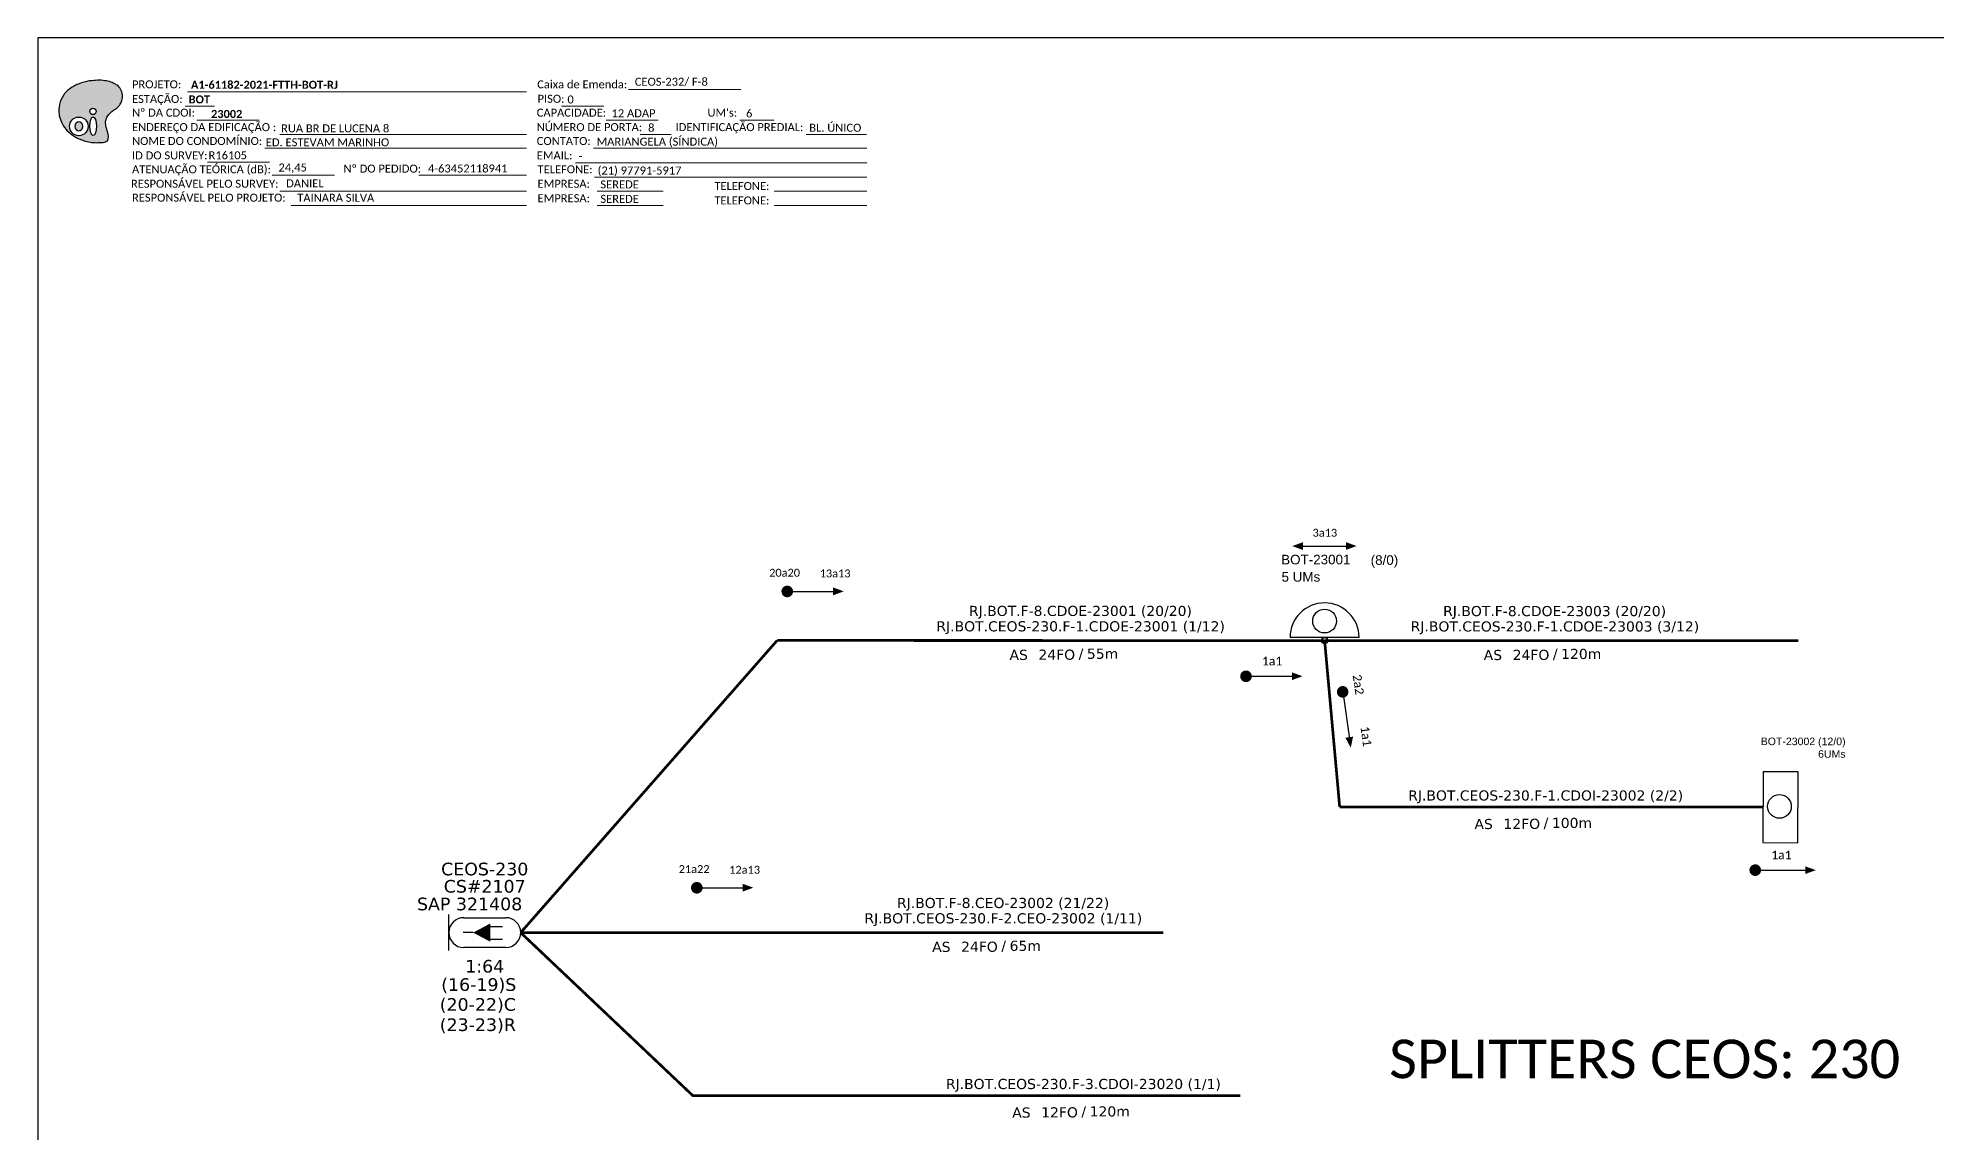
# Model space of a CAD drawing. Extents: x -89 to 749, y 705 to 1299.
# Drawn here: x -89.3 to 335.8, y 1053.8 to 1299 of the extents above; entities that cross this region are included whole.
import ezdxf
from ezdxf.enums import TextEntityAlignment as Align

# ---------------------------------------------------------------- set-up
doc = ezdxf.new("R2010")
doc.units = 0
for name, color, linetype, lineweight in [("20.0-LEGENDA DOS CDO'S", 1, 'Continuous', 0), ('20.2-CDO_POSTE', 1, 'Continuous', 5), ('40.1-ETIQUETAS', 1, 'Continuous', 20)]:
    doc.layers.add(name, color=color, linetype=linetype, lineweight=lineweight)
for name, color, linetype in [('20.4-CEOS', 1, 'Continuous'), ('CAP a instalar', 1, 'Continuous'), ('label_cabos', 7, 'Continuous'), ('Meio Fio', 7, 'Continuous'), ('SETA', 7, 'Continuous'), ('UNIFILAR', 7, 'Continuous')]:
    doc.layers.add(name, color=color, linetype=linetype)
doc.styles.add('ARIAL', font='arial.ttf')
doc.styles.add('siredit', font='verdana.ttf')
doc.styles.get("Standard").update_dxf_attribs({"font": 'arial.ttf'})
doc.styles.add('WMF-Calibri0', font='calibri.ttf')
doc.styles.add('WMF-Calibri1', font='calibrib.ttf')
doc.linetypes.add('FENCELINE1', pattern='A,0.25,-0.1,[133,ltypeshp.shx,S=0.1,R=0,X=-0.1,Y=0],-0.1,1', length=1.45)

# ---------------------------------------------------------------- blocks, each defined once
blk = doc.blocks.new('OI')
h = blk.add_hatch(color=40)
edge = h.paths.add_edge_path()
edge.add_spline(control_points=[(4.35, -0.67), (3.92, -0.99), (3.26, -1.5), (2.81, -2.59), (2.9, -3.5), (3.06, -4.27), (3.31, -4.85), (3.37, -5.39), (3.4, -5.88), (3.2, -6.4), (2.54, -6.61), (1.65, -6.63), (0.55, -6.67), (-0.56, -6.42), (-1.61, -6.14), (-2.77, -5.61), (-3.92, -4.77), (-4.89, -3.7), (-5.34, -2.65), (-5.6, -1.94), (-5.85, -0.96), (-5.71, 0.47), (-5.1, 2.02), (-4.14, 3.02), (-3.3, 3.61), (-2.37, 4.16), (-1.36, 4.44), (-0.56, 4.7), (0.79, 4.85), (2.24, 4.97), (3.79, 4.57), (4.67, 4.21), (5.44, 3.65), (5.76, 2.99), (6.03, 2.21), (6.01, 1.46), (5.72, 0.64), (5.31, 0.08), (4.88, -0.38), (4.51, -0.55), (4.35, -0.67)], knot_values=[0, 0, 0, 0, 1.60434, 2.417191, 3.427595, 4.282808, 4.776746, 5.304182, 5.888771, 6.258406, 6.858137, 7.79129, 8.986195, 10.124242, 11.187857, 12.242908, 13.953784, 15.414161, 16.515391, 17.349188, 17.675853, 19.552021, 21.515531, 22.568638, 23.63245, 24.621084, 25.782718, 26.745347, 27.142653, 29.870543, 31.004649, 31.921532, 32.709589, 33.801391, 34.042471, 35.192333, 35.971461, 36.628871, 37.254359, 37.836911, 37.836911, 37.836911, 37.836911], degree=3, periodic=0)
h.paths.add_polyline_path([(1.13, -0.87, -1), (-0.04, -0.87, -1)], flags=16)
edge = h.paths.add_edge_path(flags=16)
edge.add_ellipse((0.56, -3.59), major_axis=(-0.02, 1.71), ratio=0.361305, start_angle=0, end_angle=360)
h.paths.add_polyline_path([(-0.36, -3.62, -1), (-3.8, -3.62, -1)], flags=16)
edge = h.paths.add_edge_path(flags=0)
edge.add_ellipse((-2.08, -3.62), major_axis=(0, 0.885), ratio=0.758294, start_angle=0, end_angle=360)
at = {"color": 40}
for centre, radius in [((-2.08, -3.62), 1.72), ((0.54, -0.87), 0.587)]:
    blk.add_circle(centre, radius, dxfattribs=at)
blk.add_ellipse((-2.08, -3.62), major_axis=(0, 0.885), ratio=0.758294, start_param=-3.141592653589792, end_param=3.141592653589792, dxfattribs=at)
blk.add_ellipse((0.56, -3.59), major_axis=(-0.02, 1.71), ratio=0.361305, dxfattribs=at)
at = {"color": 40, "start_tangent": (-0.800898, -0.598801), "end_tangent": (-0.800898, -0.598801)}
blk.add_spline([(4.35, -0.67), (3.2, -1.78), (2.9, -2.54), (2.92, -3.55), (3.12, -4.38), (3.28, -4.85), (3.37, -5.37), (3.35, -5.95), (3.2, -6.29), (2.66, -6.55), (1.73, -6.63), (0.54, -6.62), (-0.58, -6.41), (-1.6, -6.11), (-2.56, -5.67), (-3.95, -4.67), (-4.89, -3.56), (-5.37, -2.56), (-5.64, -1.78), (-5.72, -1.46), (-5.63, 0.42), (-4.84, 2.22), (-4.13, 2.99), (-3.27, 3.62), (-2.4, 4.09), (-1.3, 4.47), (-0.37, 4.72), (0.02, 4.77), (2.75, 4.8), (3.85, 4.53), (4.69, 4.16), (5.31, 3.68), (5.85, 2.73), (5.93, 2.5), (5.94, 1.35), (5.67, 0.62), (5.29, 0.08), (4.84, -0.36), (4.35, -0.67)], degree=3, dxfattribs=at)
blk = doc.blocks.new('CARIMBO')
at = {"color": 7, "lineweight": 0}
for points in [[(35.66, -16.79), (111.64, -16.79)], [(134.48, -16.3), (159.61, -16.3)], [(35.15, -20.06), (41.7, -20.06)], [(119.43, -20.02), (128.92, -20.02)], [(37.81, -23.14), (51.75, -23.14)], [(129.48, -23.14), (141.1, -23.14)], [(159.42, -23.14), (167.09, -23.14)], [(52.97, -29.48), (111.64, -29.48)], [(56.38, -26.37), (111.64, -26.37)], [(126.6, -29.48), (187.83, -29.48)], [(137.07, -26.37), (144.01, -26.37)], [(174.24, -26.37), (187.8, -26.37)], [(40.13, -32.55), (54.07, -32.55)], [(122.56, -32.72), (187.83, -32.72)], [(54.67, -35.52), (68.61, -35.52)], [(126.84, -35.96), (187.83, -35.96)], [(56.38, -39.07), (111.64, -39.07)], [(58.87, -42.31), (111.64, -42.31)], [(127.45, -39.07), (142.25, -39.07)], [(127.45, -42.31), (142.25, -42.31)], [(167.06, -39.07), (187.83, -39.07)], [(167.06, -42.31), (187.83, -42.31)]]:
    blk.add_lwpolyline(points, dxfattribs=at)
at = {"color": 7, "xscale": 1.213923925163967, "yscale": 1.213923925163967, "zscale": 1.213923925163967, "rotation": 0.1532896023949059}
blk.add_blockref('OI', (13.86, -20.16), dxfattribs=at)
at = {"color": 7, "lineweight": 0, "style": 'WMF-Calibri0'}
for s, height, p in [('PROJETO:', 1.793, (23.26, -16.04)), ('Caixa de Emenda:', 1.7927, (114.02, -16.04)), ('ESTAÇÃO:', 1.793, (23.26, -19.32)), ('Nº DA CDOI:', 1.7927, (23.26, -22.39)), ('CAPACIDADE:', 1.7927, (113.91, -22.39)), ('PISO:', 1.793, (114.09, -19.28)), ("UM's:", 1.793, (152.15, -22.39)), ('ENDEREÇO DA EDIFICAÇÃO :', 1.7927, (23.26, -25.63)), ('NÚMERO DE PORTA:', 1.7927, (113.91, -25.63)), ('IDENTIFICAÇÃO PREDIAL:', 1.7927, (144.99, -25.63)), ('NOME DO CONDOMÍNIO:', 1.7927, (23.26, -28.74)), ('CONTATO:', 1.793, (113.91, -28.74)), ('ATENUAÇÃO TEÓRICA (dB):', 1.7927, (23.26, -35.09)), ('ID DO SURVEY:', 1.7927, (23.26, -31.97)), ('EMAIL:', 1.793, (113.91, -31.97)), ('TELEFONE:', 1.793, (114.09, -35.09)), ('RESPONSÁVEL PELO SURVEY:', 1.7927, (23.02, -38.32)), ('EMPRESA:', 1.793, (114.09, -38.32)), ('TELEFONE:', 1.793, (153.7, -38.83)), ('RESPONSÁVEL PELO PROJETO:', 1.7927, (23.26, -41.44)), ('EMPRESA:', 1.793, (114.09, -41.56)), ('TELEFONE:', 1.793, (153.7, -42.06))]:
    blk.add_text(s, height=height, dxfattribs=at).set_placement(p)
at = {"color": 7, "lineweight": 0, "flags": 8}
for tag, p, style in [('PROJ', (36.46, -16.13), 'WMF-Calibri1'), ('CEOS-XX', (135.87, -15.46), 'WMF-Calibri0'), ('EST', (35.94, -19.41), 'WMF-Calibri1'), ('PISO_PTR', (120.78, -19.42), 'WMF-Calibri0'), ('CAPAC.', (130.66, -22.52), 'WMF-Calibri0'), ("UC'S", (160.78, -22.54), 'WMF-Calibri0'), ('LOGRADOURO', (56.65, -25.91), 'WMF-Calibri0'), ('N°', (138.85, -25.77), 'WMF-Calibri0'), ('N°PREDIO', (174.94, -25.77), 'WMF-Calibri0'), ('NOME_DO_COND.', (53.23, -29.02), 'WMF-Calibri0'), ('NOME_DO_CONTATO', (127.3, -28.89), 'WMF-Calibri0'), ('_ID_', (40.39, -31.94), 'WMF-Calibri0'), ('O_POTEN', (56.06, -34.68), 'WMF-Calibri0'), ('EMAIL', (123.26, -32.12), 'WMF-Calibri0'), ('TELEFONE', (127.55, -35.36), 'WMF-Calibri0'), ('RES_SURVEY', (57.78, -38.23), 'WMF-Calibri0'), ('EMP_RESP_SURVEY', (128.16, -38.47), 'WMF-Calibri0'), ('CONT_RESP_SURVEY', (167.76, -38.47), 'WMF-Calibri0'), ('RES_PROJ', (60.27, -41.47), 'WMF-Calibri0'), ('EMP_RESP_PROJ', (128.16, -41.71), 'WMF-Calibri0'), ('CONT_RESP_PROJ', (167.76, -41.71), 'WMF-Calibri0')]:
    blk.add_attdef(tag, p, '', height=1.79, dxfattribs=dict(at, style=style))
at = {"color": 7, "lineweight": 0, "style": 'WMF-Calibri1', "flags": 8}
blk.add_attdef("N° CDO'S", text='', height=1.79, dxfattribs=at).set_placement((44.78, -22.68), align=Align.CENTER)
blk = doc.blocks.new('CEOS_RP_CT_DRT')
at = {"layer": '20.4-CEOS', "color": 0}
for p, q in [((-4.54, 1.19), (-1.19, 1.19)), ((-1.19, -1.19), (-4.54, -1.19))]:
    blk.add_line(p, q, dxfattribs=at)
for points in [[(-5.73, -1.43), (-5.73, 1.44)], [(-3.79, 0), (-4.59, 0)], [(-2.47, 0.48), (-1.45, 0.48)], [(-2.47, -0.52), (-1.45, -0.52)]]:
    blk.add_lwpolyline(points, dxfattribs=at)
blk.add_lwpolyline([(-3.79, 0, 0, 1.47, 0), (-2.41, 0, 1.47, 1.47, 0)], format="xyseb", dxfattribs=at)
for centre, start, end in [((-4.54, 0), 90, 270), ((-1.19, 0), 270, 90)]:
    blk.add_arc(centre, 1.19, start, end, dxfattribs=at)
at = {"layer": '20.4-CEOS', "color": 7, "style": 'siredit'}
for tag, p in [('Nº_DA_CEOS', (-2.86, 5.6)), ('LOCAL', (-2.86, 4.24)), ('SAP', (-2.86, 2.78)), ('RACIO_SPLITAGEM', (-2.86, -1.88)), ('FIBRAS_SPLITTER', (-2.86, -3.58)), ('FIBRAS_TOP_C', (-2.86, -5.08)), ('RESERVA_FINAIS', (-2.86, -6.39))]:
    blk.add_attdef(tag, text='', height=1.01, dxfattribs=at).set_placement(p, align=Align.TOP_CENTER)
blk = doc.blocks.new('ETIQUETA_RS5F')
at = {"layer": '40.1-ETIQUETAS', "color": 0, "style": 'siredit'}
blk.add_text('/', height=1.5, dxfattribs=at).set_placement((1.58, -1.95), align=Align.MIDDLE_RIGHT)
for tag, p in [('ETIQUETA_R_SECUNDARIA', (1.21, 2.1)), ('ETIQUETA_R_PRIMARIA', (1.21, 4.1)), ('F_ATIVAS/F_MORTAS', (1.14, -4.24))]:
    blk.add_attdef(tag, text='', height=1.5, dxfattribs=at).set_placement(p, align=Align.MIDDLE_CENTER)
for tag, p in [('TIPO_CABO', (-6.58, -2.12)), ('CAP_CABO', (0.4, -2.09))]:
    blk.add_attdef(tag, text='', height=1.5, dxfattribs=at).set_placement(p, align=Align.MIDDLE_RIGHT)
blk.add_attdef('METROS', text='', height=1.5, dxfattribs=at).set_placement((2.14, -1.95), align=Align.MIDDLE_LEFT)
for tag, p in [('FUSÃO_1', (0.85, -8.39)), ('FUSÃO_2', (0.85, -10.6)), ('FUSÃO_3', (0.85, -12.93)), ('FUSÃO_4', (0.85, -15.14)), ('FUSÃO_5', (0.85, -17.16))]:
    blk.add_attdef(tag, text='', height=1.5, dxfattribs=at).set_placement(p, align=Align.CENTER)
blk = doc.blocks.new('SAN')
at = {"layer": 'SETA'}
blk.add_lwpolyline([(-2.58, 0), (6.02, 0)], dxfattribs=at)
for points in [[(-2.1, -0.66), (-3.93, 0), (-2.1, 0.67)], [(5.33, 0.68), (7.16, 0.01), (5.33, -0.65)]]:
    blk.add_solid(points, dxfattribs=at)
blk = doc.blocks.new('CDOE-TEXTO PADRÃO')
at = {"layer": "20.0-LEGENDA DOS CDO'S", "color": 0, "style": 'ARIAL'}
for tag, p in [('CDO_N', (0.49, 7.39)), ('SAP', (0.51, 1.67)), ('CORDOALHA', (0.5, 4.33)), ('SPLITER_1', (0.59, -0.91)), ('SPLITER_2', (0.6, -3.55)), ('(XX-XX_F)S', (0.54, -8.29)), ('(XX-XX_L)S', (0.55, -10.83)), ('UMS', (0.55, -13.15))]:
    blk.add_attdef(tag, p, '', height=1.7, rotation=0.118, dxfattribs=at)
blk.add_attdef('FIBRAS_UTILIZADAS', text='', height=1.7, rotation=0.118, dxfattribs=at).set_placement((19.77, 7.43), align=Align.CENTER)

msp = doc.modelspace()

# ---------------------------------------------------------------- linework, layer by layer
msp.add_lwpolyline([(-89.32, 705.02), (749.25, 705.02), (749.25, 1299.02), (-89.32, 1299.02), (-89.32, 705.02)])
at = {"color": 7, "lineweight": 0}
msp.add_lwpolyline([(-4.01, 1268.26), (20.14, 1268.26)], dxfattribs=at)
at = {"const_width": 1.3}
for points in [[(77.86, 1174.98, 1), (79.16, 1174.98, 1)], [(180.61, 1155.96, 1), (181.91, 1155.96, 1)], [(202.82, 1153.12, 1), (203, 1151.83, 1)], [(57.6, 1108.57, 1), (58.9, 1108.57, 1)], [(294.67, 1112.52, 1), (295.97, 1112.52, 1)]]:
    msp.add_lwpolyline(points, format="xyb", close=True, dxfattribs=at)
at = {"color": 1}
msp.add_lwpolyline([(296.99, 1118.71), (304.86, 1118.66), (304.95, 1134.54), (297.09, 1134.58)], close=True, dxfattribs=at)
at = {"layer": 'CAP a instalar', "color": 7, "linetype": 'FENCELINE1', "ltscale": 7, "const_width": 0.607}
for points in [[(18.8, 1098.52), (76.25, 1164)], [(76.25, 1164), (198.87, 1163.96)], [(198.61, 1163.96), (304.98, 1163.93)], [(18.8, 1098.52), (162.77, 1098.52)]]:
    msp.add_lwpolyline(points, dxfattribs=at)
at = {"layer": 'CAP a instalar', "color": 1, "linetype": 'FENCELINE1', "ltscale": 7, "const_width": 0.607}
for points in [[(198.87, 1163.96), (202.24, 1126.67)], [(202.24, 1126.67), (297.04, 1126.65)]]:
    msp.add_lwpolyline(points, dxfattribs=at)
at = {"layer": 'CAP a instalar', "color": 252, "linetype": 'FENCELINE1', "ltscale": 7, "const_width": 0.607}
for points in [[(18.8, 1098.52), (57.35, 1061.99), (69.42, 1062.01)], [(69.42, 1062.01), (179.96, 1061.99)]]:
    msp.add_lwpolyline(points, dxfattribs=at)
at = {"layer": 'label_cabos', "color": 5}
msp.add_line((206.6, 1164.68), (191.13, 1164.68), dxfattribs=at)
for centre, radius in [((198.86, 1168.35), 2.67), ((198.87, 1163.96), 0.716)]:
    msp.add_circle(centre, radius, dxfattribs=at)
msp.add_arc((198.86, 1164.68), 7.73, 0, 180, dxfattribs=at)
at = {"layer": 'Meio Fio', "color": 1}
msp.add_circle((300.74, 1126.8), 2.65, dxfattribs=at)
at = {"layer": 'SETA'}
for points in [[(78.51, 1174.98), (89.69, 1174.98)], [(181.26, 1155.96), (192.43, 1155.96)], [(202.91, 1152.48), (204.49, 1141.41)], [(295.32, 1112.52), (306.5, 1112.52)], [(58.25, 1108.57), (69.42, 1108.57)]]:
    msp.add_lwpolyline(points, dxfattribs=at)
for points in [[(88.79, 1175.87), (91.17, 1175), (88.79, 1174.13)], [(191.54, 1156.84), (193.92, 1155.98), (191.54, 1155.11)], [(205.24, 1142.43), (204.72, 1139.95), (203.52, 1142.18)], [(306.5, 1113.38), (308.88, 1112.52), (306.5, 1111.65)], [(68.53, 1109.45), (70.91, 1108.59), (68.53, 1107.72)]]:
    msp.add_solid(points, dxfattribs=at)

# ---------------------------------------------------------------- block references
ref = msp.add_blockref('CARIMBO', (-91.51, 1303.77))
ref.add_attrib('PROJ', 'A1-61182-2021-FTTH-BOT-RJ', (-55.05, 1287.63), dxfattribs={"color": 7, "lineweight": 0, "height": 1.7927, "style": 'WMF-Calibri1'})
ref.add_attrib('EST', 'BOT', (-55.57, 1284.35), dxfattribs={"color": 7, "lineweight": 0, "height": 1.793, "style": 'WMF-Calibri1'})
ref.add_attrib("N° CDO'S", '23002 ', dxfattribs={"color": 7, "lineweight": 0, "height": 1.793, "style": 'WMF-Calibri1'}).set_placement((-46.73, 1281.09), align=Align.CENTER)
ref.add_attrib('LOGRADOURO', 'RUA BR DE LUCENA 8', (-34.86, 1277.86), dxfattribs={"color": 7, "lineweight": 0, "height": 1.7927, "style": 'WMF-Calibri0'})
ref.add_attrib('NOME_DO_COND.', 'ED. ESTEVAM MARINHO', (-38.28, 1274.74), dxfattribs={"color": 7, "lineweight": 0, "height": 1.7927, "style": 'WMF-Calibri0'})
ref.add_attrib('_ID_', 'R16105', (-51.11, 1271.83), dxfattribs={"color": 7, "lineweight": 0, "height": 1.793, "style": 'WMF-Calibri0'})
ref.add_attrib('O_POTEN', '24,45', (-35.45, 1269.09), dxfattribs={"color": 7, "lineweight": 0, "height": 1.793, "style": 'WMF-Calibri0'})
ref.add_attrib('RES_SURVEY', 'DANIEL', (-33.73, 1265.54), dxfattribs={"color": 7, "lineweight": 0, "height": 1.793, "style": 'WMF-Calibri0'})
ref.add_attrib('RES_PROJ', 'TAINARA SILVA', (-31.24, 1262.3), dxfattribs={"color": 7, "lineweight": 0, "height": 1.7927, "style": 'WMF-Calibri0'})
ref.add_attrib('CEOS-XX', 'CEOS-232/ F-8', (44.36, 1288.31), dxfattribs={"color": 7, "lineweight": 0, "height": 1.7927, "style": 'WMF-Calibri0'})
ref.add_attrib('CAPAC.', '12 ADAP', (39.15, 1281.25), dxfattribs={"color": 7, "lineweight": 0, "height": 1.793, "style": 'WMF-Calibri0'})
ref.add_attrib("UC'S", '6', (69.27, 1281.23), dxfattribs={"color": 7, "lineweight": 0, "height": 1.79, "style": 'WMF-Calibri0'})
ref.add_attrib('PISO_PTR', '0', (29.28, 1284.34), dxfattribs={"color": 7, "lineweight": 0, "height": 1.79, "style": 'WMF-Calibri0'})
ref.add_attrib('N°', '8', (47.34, 1278), dxfattribs={"color": 7, "lineweight": 0, "height": 1.79, "style": 'WMF-Calibri0'})
ref.add_attrib('N°PREDIO', 'BL. ÚNICO', (83.43, 1278), dxfattribs={"color": 7, "lineweight": 0, "height": 1.793, "style": 'WMF-Calibri0'})
ref.add_attrib('NOME_DO_CONTATO', 'MARIANGELA (SÍNDICA)', (35.79, 1274.88), dxfattribs={"color": 7, "lineweight": 0, "height": 1.7927, "style": 'WMF-Calibri0'})
ref.add_attrib('EMAIL', '-', (31.75, 1271.65), dxfattribs={"color": 7, "lineweight": 0, "height": 1.79, "style": 'WMF-Calibri0'})
ref.add_attrib('TELEFONE', '(21) 97791-5917', (36.04, 1268.41), dxfattribs={"color": 7, "lineweight": 0, "height": 1.7927, "style": 'WMF-Calibri0'})
ref.add_attrib('EMP_RESP_SURVEY', 'SEREDE', (36.65, 1265.3), dxfattribs={"color": 7, "lineweight": 0, "height": 1.793, "style": 'WMF-Calibri0'})
ref.add_attrib('EMP_RESP_PROJ', 'SEREDE', (36.65, 1262.06), dxfattribs={"color": 7, "lineweight": 0, "height": 1.793, "style": 'WMF-Calibri0'})
at = {"layer": '20.2-CDO_POSTE', "color": 5}
ref = msp.add_blockref('CDOE-TEXTO PADRÃO', (198.36, 1166.65), dxfattribs=dict(at, xscale=1.26360000371933, yscale=1.26360000371933, zscale=1.26360000371933))
ref.add_attrib('CDO_N', 'BOT-23001', (189.14, 1181.04), dxfattribs={"layer": "20.0-LEGENDA DOS CDO'S", "color": 0, "height": 2.148, "rotation": 0.118, "style": 'ARIAL'})
ref.add_attrib('CORDOALHA', '5 UMs', (189.22, 1177.16), dxfattribs={"layer": "20.0-LEGENDA DOS CDO'S", "color": 0, "height": 2.148, "rotation": 0.118, "style": 'ARIAL'})
ref.add_attrib('FIBRAS_UTILIZADAS', '       (8/0)', dxfattribs={"layer": "20.0-LEGENDA DOS CDO'S", "color": 0, "height": 2.1479, "rotation": 0.118, "style": 'ARIAL'}).set_placement((209.35, 1180.94), align=Align.CENTER)
at = {"layer": '20.4-CEOS', "color": 7}
ref = msp.add_blockref('CEOS_RP_CT_DRT', (18.8, 1098.52), dxfattribs=dict(at, xscale=2.810165536403656, yscale=2.810165536403656, zscale=2.810165529599999))
ref.add_attrib('Nº_DA_CEOS', 'CEOS-230', dxfattribs={"color": 7, "height": 2.837, "style": 'siredit'}).set_placement((10.75, 1114.19), align=Align.TOP_CENTER)
ref.add_attrib('LOCAL', 'CS#2107', dxfattribs={"color": 7, "height": 2.837, "style": 'siredit'}).set_placement((10.75, 1110.32), align=Align.TOP_CENTER)
ref.add_attrib('SAP', '   SAP 321408', dxfattribs={"color": 7, "height": 2.8374, "style": 'siredit'}).set_placement((5.51, 1106.36), align=Align.TOP_CENTER)
ref.add_attrib('RACIO_SPLITAGEM', '1:64', dxfattribs={"color": 7, "height": 2.837, "style": 'siredit'}).set_placement((10.75, 1092.4), align=Align.TOP_CENTER)
ref.add_attrib('FIBRAS_SPLITTER', '    (16-19)S', dxfattribs={"color": 7, "height": 2.8374, "style": 'siredit'}).set_placement((6.94, 1088.3), align=Align.TOP_CENTER)
ref.add_attrib('FIBRAS_TOP_C', '    (20-22)C', dxfattribs={"color": 7, "height": 2.8374, "style": 'siredit'}).set_placement((6.73, 1083.84), align=Align.TOP_CENTER)
ref.add_attrib('RESERVA_FINAIS', '    (23-23)R', dxfattribs={"color": 7, "height": 2.8374, "style": 'siredit'}).set_placement((6.73, 1079.3), align=Align.TOP_CENTER)
at = {"layer": '40.1-ETIQUETAS', "color": 7}
ref = msp.add_blockref('ETIQUETA_RS5F', (142.43, 1163.98), dxfattribs=dict(at, xscale=1.516319980499701, yscale=1.516319980499701, zscale=1.516319980499701))
ref.add_attrib('ETIQUETA_R_PRIMARIA', 'RJ.BOT.F-8.CDOE-23001 (20/20)', dxfattribs={"color": 0, "height": 2.2745, "style": 'siredit'}).set_placement((144.17, 1170.62), align=Align.MIDDLE_CENTER)
ref.add_attrib('ETIQUETA_R_SECUNDARIA', 'RJ.BOT.CEOS-230.F-1.CDOE-23001 (1/12)', dxfattribs={"color": 0, "height": 2.2745, "style": 'siredit'}).set_placement((144.22, 1167.17), align=Align.MIDDLE_CENTER)
ref.add_attrib('TIPO_CABO', 'AS', dxfattribs={"color": 0, "height": 2.274, "style": 'siredit'}).set_placement((132.4, 1160.77), align=Align.MIDDLE_RIGHT)
ref.add_attrib('CAP_CABO', '24FO', dxfattribs={"color": 0, "height": 2.274, "style": 'siredit'}).set_placement((142.98, 1160.81), align=Align.MIDDLE_RIGHT)
ref.add_attrib('METROS', '55m', dxfattribs={"color": 0, "height": 2.274, "style": 'siredit'}).set_placement((145.63, 1161.02), align=Align.MIDDLE_LEFT)
ref = msp.add_blockref('ETIQUETA_RS5F', (248.64, 1163.94), dxfattribs=dict(at, xscale=1.516319980499701, yscale=1.516319980499701, zscale=1.516319980499701))
ref.add_attrib('ETIQUETA_R_PRIMARIA', 'RJ.BOT.F-8.CDOE-23003 (20/20)', dxfattribs={"color": 0, "height": 2.2745, "style": 'siredit'}).set_placement((250.38, 1170.58), align=Align.MIDDLE_CENTER)
ref.add_attrib('ETIQUETA_R_SECUNDARIA', 'RJ.BOT.CEOS-230.F-1.CDOE-23003 (3/12)', dxfattribs={"color": 0, "height": 2.2745, "style": 'siredit'}).set_placement((250.44, 1167.14), align=Align.MIDDLE_CENTER)
ref.add_attrib('TIPO_CABO', 'AS', dxfattribs={"color": 0, "height": 2.274, "style": 'siredit'}).set_placement((238.61, 1160.74), align=Align.MIDDLE_RIGHT)
ref.add_attrib('CAP_CABO', '24FO', dxfattribs={"color": 0, "height": 2.274, "style": 'siredit'}).set_placement((249.2, 1160.77), align=Align.MIDDLE_RIGHT)
ref.add_attrib('METROS', '120m', dxfattribs={"color": 0, "height": 2.274, "style": 'siredit'}).set_placement((251.84, 1160.98), align=Align.MIDDLE_LEFT)
at = {"layer": '40.1-ETIQUETAS', "color": 1}
ref = msp.add_blockref('ETIQUETA_RS5F', (246.57, 1126.07), dxfattribs=dict(at, xscale=1.516319980499701, yscale=1.516319980499701, zscale=1.516319980499701))
ref.add_attrib('ETIQUETA_R_SECUNDARIA', 'RJ.BOT.CEOS-230.F-1.CDOI-23002 (2/2)', dxfattribs={"color": 0, "height": 2.2745, "style": 'siredit'}).set_placement((248.37, 1129.26), align=Align.MIDDLE_CENTER)
ref.add_attrib('TIPO_CABO', 'AS', dxfattribs={"color": 0, "height": 2.274, "style": 'siredit'}).set_placement((236.54, 1122.86), align=Align.MIDDLE_RIGHT)
ref.add_attrib('CAP_CABO', '12FO', dxfattribs={"color": 0, "height": 2.274, "style": 'siredit'}).set_placement((247.13, 1122.9), align=Align.MIDDLE_RIGHT)
ref.add_attrib('METROS', '100m', dxfattribs={"color": 0, "height": 2.274, "style": 'siredit'}).set_placement((249.77, 1123.11), align=Align.MIDDLE_LEFT)
at = {"layer": '40.1-ETIQUETAS', "color": 7}
ref = msp.add_blockref('ETIQUETA_RS5F', (125.11, 1098.54), dxfattribs=dict(at, xscale=1.516319980499701, yscale=1.516319980499701, zscale=1.516319980499701))
ref.add_attrib('ETIQUETA_R_PRIMARIA', 'RJ.BOT.F-8.CEO-23002 (21/22)', dxfattribs={"color": 0, "height": 2.2745, "style": 'siredit'}).set_placement((126.85, 1105.17), align=Align.MIDDLE_CENTER)
ref.add_attrib('ETIQUETA_R_SECUNDARIA', 'RJ.BOT.CEOS-230.F-2.CEO-23002 (1/11)', dxfattribs={"color": 0, "height": 2.2745, "style": 'siredit'}).set_placement((126.9, 1101.73), align=Align.MIDDLE_CENTER)
ref.add_attrib('TIPO_CABO', 'AS', dxfattribs={"color": 0, "height": 2.274, "style": 'siredit'}).set_placement((115.08, 1095.33), align=Align.MIDDLE_RIGHT)
ref.add_attrib('CAP_CABO', '24FO', dxfattribs={"color": 0, "height": 2.274, "style": 'siredit'}).set_placement((125.66, 1095.36), align=Align.MIDDLE_RIGHT)
ref.add_attrib('METROS', '65m', dxfattribs={"color": 0, "height": 2.274, "style": 'siredit'}).set_placement((128.31, 1095.57), align=Align.MIDDLE_LEFT)
at = {"layer": '40.1-ETIQUETAS', "color": 252}
ref = msp.add_blockref('ETIQUETA_RS5F', (143.04, 1061.41), dxfattribs=dict(at, xscale=1.516319980499701, yscale=1.516319980499701, zscale=1.516319980499701))
ref.add_attrib('ETIQUETA_R_SECUNDARIA', 'RJ.BOT.CEOS-230.F-3.CDOI-23020 (1/1)', dxfattribs={"color": 0, "height": 2.2745, "style": 'siredit'}).set_placement((144.83, 1064.6), align=Align.MIDDLE_CENTER)
ref.add_attrib('TIPO_CABO', 'AS', dxfattribs={"color": 0, "height": 2.274, "style": 'siredit'}).set_placement((133.01, 1058.2), align=Align.MIDDLE_RIGHT)
ref.add_attrib('CAP_CABO', '12FO', dxfattribs={"color": 0, "height": 2.274, "style": 'siredit'}).set_placement((143.6, 1058.24), align=Align.MIDDLE_RIGHT)
ref.add_attrib('METROS', '120m', dxfattribs={"color": 0, "height": 2.274, "style": 'siredit'}).set_placement((146.24, 1058.45), align=Align.MIDDLE_LEFT)
at = {"layer": 'UNIFILAR', "color": 5, "lineweight": -3, "xscale": 1.3, "yscale": 1.3, "zscale": 1.3}
msp.add_blockref('SAN', (196.72, 1185.14), dxfattribs=at)

# ---------------------------------------------------------------- texts
at = {"color": 7, "lineweight": 0, "style": 'WMF-Calibri0'}
msp.add_text('Nº DO PEDIDO:', height=1.7927, dxfattribs=at).set_placement((-20.88, 1268.84))
at = {"attachment_point": 5}
for s, insert, char_height, width in [('\\C7;\\fCalibri|b0|i0|c0|p34;3a13', (198.92, 1188.12), 1.768, 32.9664), ('\\C7;\\fCalibri|b0|i0|c0|p34;20a20', (77.91, 1179.16), 1.768, 32.9664), ('\\C7;\\fCalibri|b0|i0|c0|p34;13a13', (89.22, 1179), 1.768, 32.9664), ('\\C7;\\fCalibri|b0|i0|c0|p34;1a1', (187.1, 1159.37), 1.95, 32.9664), ('\\C7;\\fCalibri|b0|i0|c0|p34;1a1', (301.17, 1115.93), 1.95, 32.9664), ('\\C7;\\fCalibri|b0|i0|c0|p34;21a22', (57.65, 1112.75), 1.768, 32.9664), ('\\C7;\\fCalibri|b0|i0|c0|p34;12a13', (68.96, 1112.59), 1.768, 32.9664), ('\\C7;\\fCalibri|b0|i0|c0|p34;SPLITTERS CEOS: 230', (270.56, 1070.16), 8.64, 131.666)]:
    msp.add_mtext(s, dxfattribs=dict(at, insert=insert, char_height=char_height, width=width))
at = {"char_height": 1.95, "width": 32.9664, "attachment_point": 5, "rotation": 278.1516}
for s, insert in [('\\C7;\\fCalibri|b0|i0|c0|p34;2a2', (206.42, 1154.09)), ('\\C7;\\fCalibri|b0|i0|c0|p34;1a1', (208.15, 1142.52))]:
    msp.add_mtext(s, dxfattribs=dict(at, insert=insert))
at = {"color": 1, "insert": (315.55, 1142.21), "char_height": 1.6876, "width": 27.3862, "attachment_point": 3, "rotation": 359.9363, "style": 'ARIAL'}
msp.add_mtext('BOT-23002 (12/0)\\P6UMs', dxfattribs=at)
at = {"color": 7, "lineweight": 0, "style": 'WMF-Calibri0', "flags": 8}
msp.add_attdef('4-63452118941', (-1.97, 1268.87), '', height=1.79, dxfattribs=at)

doc.saveas('drawing.dxf')
